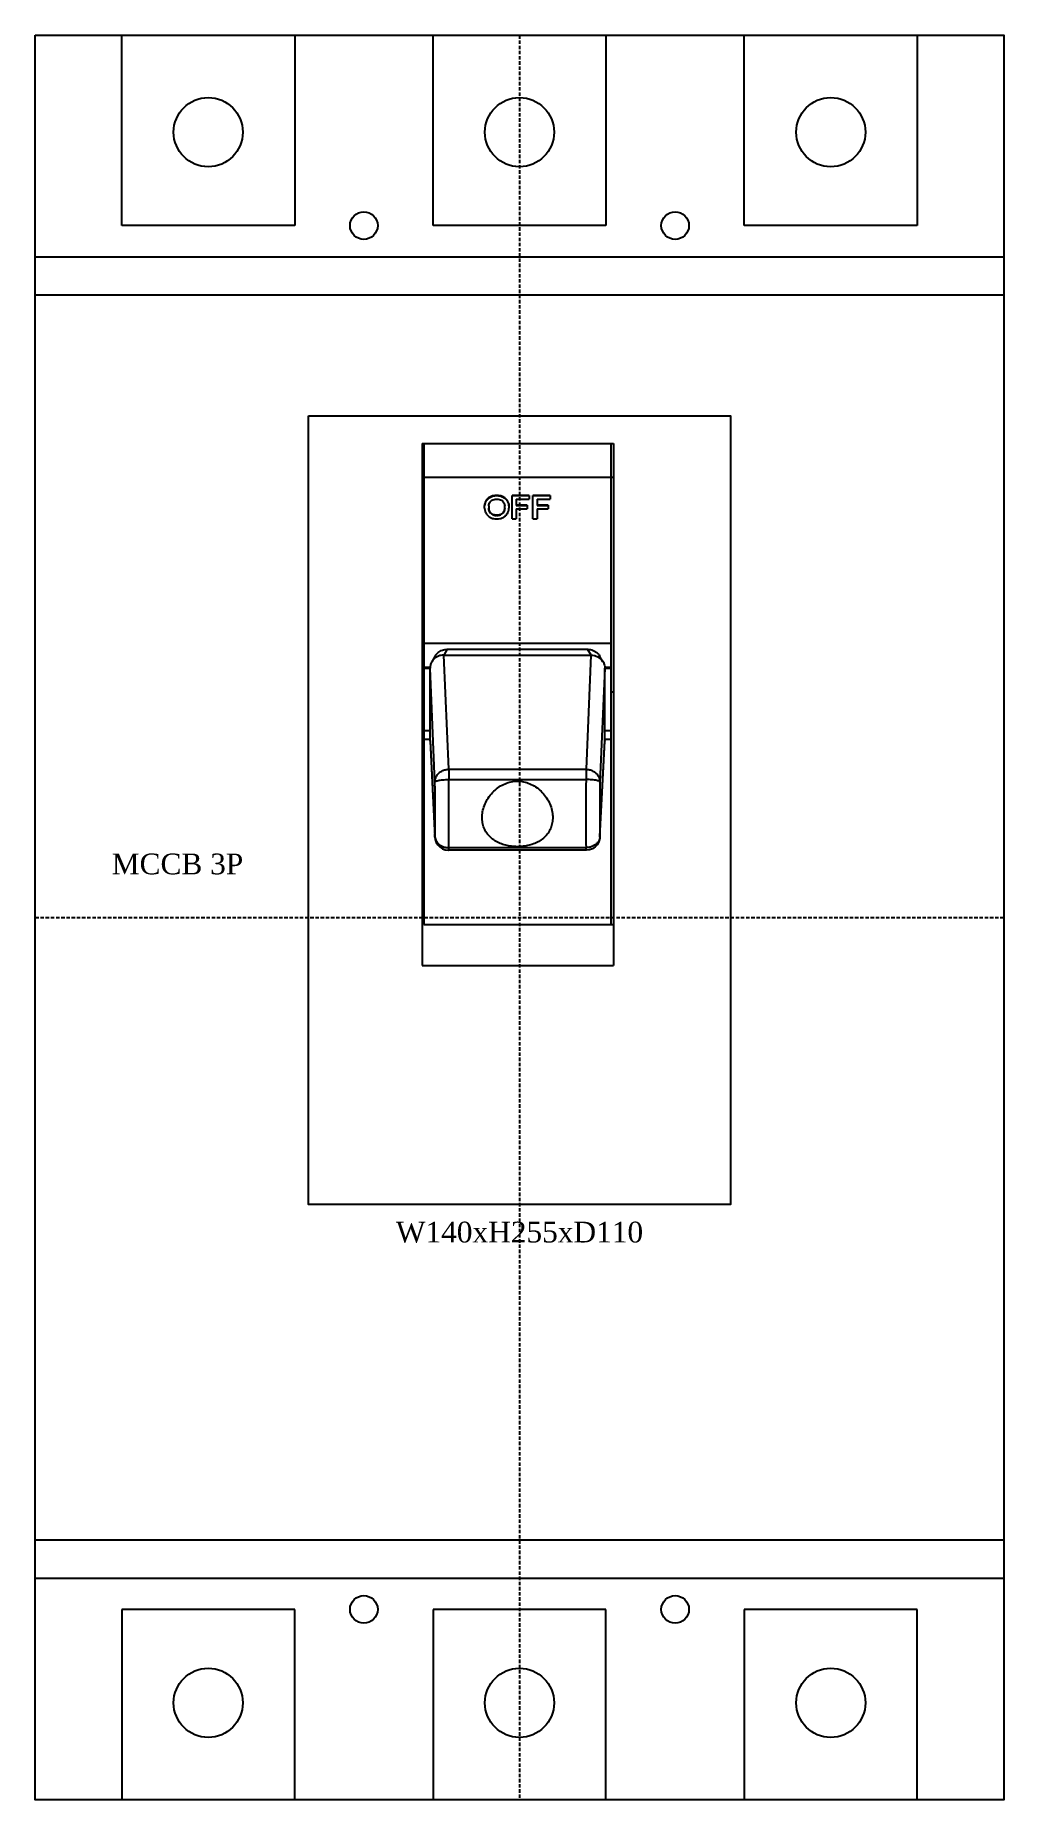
# Model space of a CAD drawing. Extents: x 0 to 140, y 0 to 255.
import ezdxf
from ezdxf.enums import TextEntityAlignment as Align

# ---------------------------------------------------------------- set-up
doc = ezdxf.new("R2010")
doc.units = 0
doc.linetypes.add('DASHED', pattern=[0.75, 0.5, -0.25])
doc.layers.add('--4N-THT. MCB-MCCB-ACB', color=124, linetype='CONTINUOUS')
doc.layers.add('--8N-THT. FIXING HOLE', color=4, linetype='CONTINUOUS')
doc.styles.add('VNI-TNR-DIM', font='times.ttf')

# ---------------------------------------------------------------- blocks, each defined once
blk = doc.blocks.new('06 - N - SC MCCB CVS400~630F~N 3 PHASE')
at = {"layer": '--4N-THT. MCB-MCCB-ACB'}
for p, q in [((-57.5, 100), (-57.5, 127.5)), ((-32.5, 127.5), (-32.5, 100)), ((-12.5, 100), (-12.5, 127.5)), ((12.5, 127.5), (12.5, 100)), ((32.5, 100), (32.5, 127.5)), ((57.5, 127.5), (57.5, 100)), ((-32.5, 100), (-57.5, 100)), ((12.5, 100), (-12.5, 100)), ((57.5, 100), (32.5, 100)), ((-70, 95.5), (70, 95.5)), ((-14.08, 68.49), (-14.08, -6.93)), ((-14.08, 68.49), (13.58, 68.49)), ((-13.83, 68.49), (-13.83, 36.05)), ((13.23, 36.05), (13.23, 68.49)), ((13.58, 68.49), (13.58, -6.93)), ((-14.08, 63.62), (13.58, 63.62)), ((-13.83, 63.62), (-13.83, 55.93)), ((13.23, 55.93), (13.23, 63.62)), ((-5.04, 59.14), (-5.04, 59.5)), ((-4.44, 59.5), (-4.44, 59.14)), ((-3.34, 61.01), (-3.34, 60.97)), ((-3.24, 61.01), (-3.34, 61.01)), ((-3.34, 60.97), (-3.24, 60.97)), ((-3.34, 60.48), (-3.24, 60.48)), ((-3.24, 60.97), (-3.24, 61.01)), ((-2.13, 59.14), (-2.13, 59.5)), ((-1.53, 59.5), (-1.53, 59.14)), ((-1.08, 57.6), (-1.08, 61.01)), ((1.42, 61.01), (-1.08, 61.01)), ((-1.08, 60.97), (1.42, 60.97)), ((-0.48, 60.48), (-0.48, 59.53)), ((-0.48, 60.48), (1.42, 60.48)), ((1.12, 59.59), (-0.48, 59.59)), ((-0.48, 59.53), (1.12, 59.53)), ((-0.48, 59.05), (-0.48, 57.6)), ((-0.48, 59.05), (1.12, 59.05)), ((1.12, 59.59), (1.12, 59.05)), ((1.42, 61.01), (1.42, 60.48)), ((1.92, 57.6), (1.92, 61.01)), ((4.43, 61.01), (1.92, 61.01)), ((1.92, 60.97), (4.43, 60.97)), ((2.53, 60.48), (2.53, 59.54)), ((2.53, 60.48), (4.43, 60.48)), ((4.13, 59.59), (2.53, 59.59)), ((2.53, 59.54), (4.13, 59.54)), ((2.53, 59.05), (2.53, 57.6)), ((2.53, 59.05), (4.13, 59.05)), ((4.13, 59.59), (4.13, 59.05)), ((4.43, 61.01), (4.43, 60.48)), ((-3.34, 58.14), (-3.34, 58.1)), ((-3.24, 58.14), (-3.34, 58.14)), ((-3.24, 58.1), (-3.34, 58.1)), ((-3.34, 57.6), (-3.24, 57.6)), ((-3.24, 58.1), (-3.24, 58.14)), ((-1.08, 57.6), (-0.48, 57.6)), ((1.92, 57.6), (2.53, 57.6)), ((13.23, 39.6), (-13.83, 39.6)), ((-10.45, 38.76), (-10.95, 37.91)), ((-10.45, 38.76), (9.85, 38.76)), ((10.35, 37.91), (9.85, 38.76)), ((-12.93, 36.12), (-13.83, 36.12)), ((-13.83, 36.05), (-13.83, -1)), ((-13.83, 36.05), (-12.93, 36.05)), ((-12.22, 19.58), (-12.93, 36.05)), ((-12.93, 25.56), (-12.93, 36.05)), ((-12.18, 37.81), (-12.68, 36.97)), ((-10.22, 21.43), (-10.92, 37.91)), ((-10.92, 37.91), (10.32, 37.91)), ((10.32, 37.91), (9.62, 21.43)), ((12.07, 36.97), (11.58, 37.81)), ((12.33, 36.05), (11.62, 19.58)), ((13.23, 36.12), (12.33, 36.12)), ((12.33, 25.56), (12.33, 36.05)), ((12.33, 36.05), (13.23, 36.05)), ((13.23, -1), (13.23, 36.05)), ((-13.83, 32.59), (-14.08, 32.59)), ((13.23, 32.59), (13.58, 32.59)), ((-12.93, 26.96), (-13.83, 26.96)), ((-12.93, 25.71), (-13.83, 25.71)), ((-12.93, 25.56), (-12.22, 11.7)), ((-12.93, 25.47), (-12.93, 25.54)), ((11.62, 11.7), (12.33, 25.56)), ((12.33, 25.54), (12.32, 25.47)), ((13.23, 26.96), (12.33, 26.96)), ((13.23, 25.71), (12.33, 25.71)), ((-12.93, 25.47), (-12.22, 11.61)), ((11.62, 11.61), (12.32, 25.47)), ((-10.22, 21.43), (-10.22, 19.94)), ((-10.22, 21.43), (9.62, 21.43)), ((9.62, 21.43), (9.62, 19.94)), ((-10.22, 19.94), (9.62, 19.94)), ((-12.22, 11.62), (-12.22, 11.7)), ((-12.22, 11.61), (-12.22, 11.62)), ((-12.22, 11.62), (-12.17, 11.26)), ((-12.17, 11.26), (-12.04, 10.86)), ((-12.04, 10.86), (-11.82, 10.5)), ((-11.82, 10.5), (-11.52, 10.19)), ((11.21, 10.5), (10.92, 10.19)), ((11.43, 10.86), (11.21, 10.5)), ((11.57, 11.26), (11.43, 10.86)), ((11.62, 11.62), (11.57, 11.26)), ((11.62, 11.7), (11.62, 11.62)), ((-11.52, 10.19), (-11.15, 9.94)), ((-11.15, 9.94), (-10.73, 9.78)), ((-10.73, 9.78), (-10.28, 9.71)), ((-10.28, 9.71), (-10.22, 9.71)), ((9.62, 10.09), (-10.22, 10.09)), ((-10.22, 9.71), (-10.22, 10.09)), ((9.62, 9.71), (-10.22, 9.71)), ((9.62, 9.71), (9.62, 10.09)), ((9.68, 9.71), (9.62, 9.71)), ((10.13, 9.78), (9.68, 9.71)), ((10.55, 9.94), (10.13, 9.78)), ((10.92, 10.19), (10.55, 9.94)), ((-13.83, -1), (13.58, -1)), ((-14.08, -6.93), (13.58, -6.93)), ((-70, -95.5), (70, -95.5)), ((-32.5, -100), (-57.5, -100)), ((-57.5, -100), (-57.5, -127.5)), ((-32.5, -127.5), (-32.5, -100)), ((12.5, -100), (-12.5, -100)), ((-12.5, -100), (-12.5, -127.5)), ((12.5, -127.5), (12.5, -100)), ((57.5, -100), (32.5, -100)), ((32.5, -100), (32.5, -127.5)), ((57.5, -127.5), (57.5, -100))]:
    blk.add_line(p, q, dxfattribs=at)
at = {"layer": '--4N-THT. MCB-MCCB-ACB', "color": 6, "linetype": 'DASHED'}
for p, q in [((0, 127.5), (0, -127.5)), ((-70, 0), (70, 0))]:
    blk.add_line(p, q, dxfattribs=at)
at = {"layer": '--4N-THT. MCB-MCCB-ACB'}
blk.add_lwpolyline([(-70, 127.5), (70, 127.5), (70, -127.5), (-70, -127.5)], close=True, dxfattribs=at)
at = {"layer": '--4N-THT. MCB-MCCB-ACB', "color": 1}
blk.add_lwpolyline([(-70, 90), (70, 90), (70, -90), (-70, -90)], close=True, dxfattribs=at)
at = {"layer": '--4N-THT. MCB-MCCB-ACB', "color": 2}
blk.add_lwpolyline([(-30.5, 72.5), (30.5, 72.5), (30.5, -41.5), (-30.5, -41.5)], close=True, dxfattribs=at)
at = {"layer": '--4N-THT. MCB-MCCB-ACB'}
for centre in [(-45, 113.5), (0, 113.5), (45, 113.5), (-45, -113.5), (0, -113.5), (45, -113.5)]:
    blk.add_circle(centre, 5, dxfattribs=at)
for points, knots in [([(-3.34, 61.01), (-3.49, 61.01), (-3.78, 60.97), (-4.19, 60.82), (-4.55, 60.58), (-4.82, 60.27), (-5, 59.9), (-5.04, 59.63), (-5.04, 59.5)], [0, 0, 0, 0, 0.446716, 0.883375, 1.307121, 1.718134, 2.12046, 2.520937, 2.520937, 2.520937, 2.520937]), ([(-5.04, 59.5), (-5.03, 59.61), (-4.99, 59.86), (-4.83, 60.22), (-4.55, 60.54), (-4.19, 60.78), (-3.78, 60.94), (-3.48, 60.97), (-3.34, 60.97)], [0, 0, 0, 0, 0.350124, 0.755393, 1.1706, 1.597752, 2.035765, 2.480976, 2.480976, 2.480976, 2.480976]), ([(-5.04, 59.09), (-5.03, 58.97), (-4.99, 58.72), (-4.82, 58.36), (-4.55, 58.04), (-4.2, 57.79), (-3.78, 57.63), (-3.49, 57.6), (-3.34, 57.6)], [0, 0, 0, 0, 0.353037, 0.760539, 1.177169, 1.604709, 2.04326, 2.490601, 2.490601, 2.490601, 2.490601]), ([(-4.44, 59.5), (-4.44, 59.6), (-4.4, 59.81), (-4.24, 60.09), (-3.99, 60.31), (-3.68, 60.45), (-3.45, 60.48), (-3.34, 60.48)], [0, 0, 0, 0, 0.31061, 0.624692, 0.948565, 1.284566, 1.630912, 1.630912, 1.630912, 1.630912]), ([(-3.34, 58.14), (-3.45, 58.14), (-3.68, 58.18), (-3.99, 58.32), (-4.24, 58.54), (-4.39, 58.81), (-4.43, 59), (-4.44, 59.09)], [0, 0, 0, 0, 0.346235, 0.683435, 1.009925, 1.327095, 1.590452, 1.590452, 1.590452, 1.590452]), ([(-4.44, 59.09), (-4.44, 58.98), (-4.4, 58.77), (-4.24, 58.49), (-3.99, 58.27), (-3.68, 58.13), (-3.45, 58.1), (-3.34, 58.1)], [0, 0, 0, 0, 0.310853, 0.627021, 0.953378, 1.290576, 1.635706, 1.635706, 1.635706, 1.635706]), ([(-1.53, 59.5), (-1.53, 59.63), (-1.57, 59.9), (-1.75, 60.27), (-2.02, 60.58), (-2.38, 60.82), (-2.79, 60.97), (-3.09, 61.01), (-3.24, 61.01)], [0, 0, 0, 0, 0.400121, 0.802337, 1.213477, 1.63707, 2.073856, 2.520967, 2.520967, 2.520967, 2.520967]), ([(-3.24, 60.97), (-3.09, 60.97), (-2.79, 60.94), (-2.38, 60.78), (-2.02, 60.54), (-1.75, 60.22), (-1.58, 59.86), (-1.54, 59.61), (-1.53, 59.5)], [0, 0, 0, 0, 0.445178, 0.883173, 1.310319, 1.725533, 2.130822, 2.480975, 2.480975, 2.480975, 2.480975]), ([(-3.24, 60.48), (-3.12, 60.48), (-2.89, 60.45), (-2.58, 60.31), (-2.33, 60.09), (-2.17, 59.81), (-2.13, 59.6), (-2.13, 59.5)], [0, 0, 0, 0, 0.346068, 0.682001, 1.005866, 1.319942, 1.630907, 1.630907, 1.630907, 1.630907]), ([(-3.24, 57.6), (-3.09, 57.6), (-2.79, 57.63), (-2.38, 57.79), (-2.02, 58.04), (-1.75, 58.36), (-1.57, 58.73), (-1.53, 59), (-1.53, 59.14)], [0, 0, 0, 0, 0.446919, 0.88534, 1.313069, 1.72953, 2.137161, 2.540788, 2.540788, 2.540788, 2.540788]), ([(-2.13, 59.14), (-2.13, 59.03), (-2.17, 58.82), (-2.33, 58.54), (-2.58, 58.32), (-2.89, 58.18), (-3.12, 58.14), (-3.24, 58.14)], [0, 0, 0, 0, 0.312719, 0.629888, 0.956386, 1.293657, 1.640197, 1.640197, 1.640197, 1.640197]), ([(-3.24, 58.1), (-3.12, 58.1), (-2.89, 58.13), (-2.58, 58.27), (-2.33, 58.49), (-2.17, 58.77), (-2.13, 58.98), (-2.13, 59.09)], [0, 0, 0, 0, 0.345172, 0.68239, 1.008745, 1.324892, 1.635709, 1.635709, 1.635709, 1.635709]), ([(-12.18, 37.81), (-12.12, 37.9), (-11.99, 38.08), (-11.75, 38.32), (-11.46, 38.51), (-11.14, 38.65), (-10.8, 38.74), (-10.56, 38.76), (-10.45, 38.76)], [0, 0, 0, 0, 0.330157, 0.661096, 1.004933, 1.360456, 1.721229, 2.061132, 2.061132, 2.061132, 2.061132]), ([(9.85, 38.76), (9.98, 38.76), (10.26, 38.73), (10.65, 38.61), (11.01, 38.43), (11.32, 38.17), (11.49, 37.95), (11.57, 37.83), (11.58, 37.81)], [0, 0, 0, 0, 0.406728, 0.818542, 1.223363, 1.613758, 2.003175, 2.059842, 2.059842, 2.059842, 2.059842]), ([(-12.68, 36.97), (-12.69, 36.94), (-12.78, 36.79), (-12.89, 36.49), (-12.93, 36.21), (-12.93, 36.07)], [0, 0, 0, 0, 0.1062074, 0.5282006, 0.9489796, 0.9489796, 0.9489796, 0.9489796]), ([(-12.93, 36.07), (-12.93, 36.06), (-12.93, 36.06), (-12.93, 36.05), (-12.93, 36.05)], [0, 0, 0, 0, 0.00949797, 0.01418543, 0.01418543, 0.01418543, 0.01418543]), ([(-10.95, 37.91), (-11.1, 37.91), (-11.39, 37.89), (-11.81, 37.75), (-12.19, 37.53), (-12.48, 37.27), (-12.62, 37.06), (-12.68, 36.97)], [0, 0, 0, 0, 0.441334, 0.879796, 1.309582, 1.738218, 2.053341, 2.053341, 2.053341, 2.053341]), ([(-10.95, 37.91), (-10.95, 37.91), (-10.94, 37.91), (-10.93, 37.91), (-10.93, 37.91), (-10.92, 37.91)], [0, 0, 0, 0, 0.0085087, 0.01700144, 0.02548278, 0.02548278, 0.02548278, 0.02548278]), ([(10.35, 37.91), (10.35, 37.91), (10.34, 37.91), (10.33, 37.91), (10.33, 37.91), (10.32, 37.91)], [0, 0, 0, 0, 0.0085087, 0.01700144, 0.02548278, 0.02548278, 0.02548278, 0.02548278]), ([(10.35, 37.91), (10.5, 37.91), (10.79, 37.89), (11.21, 37.75), (11.59, 37.53), (11.88, 37.27), (12.02, 37.06), (12.07, 36.97)], [0, 0, 0, 0, 0.441334, 0.879797, 1.309582, 1.738218, 2.053357, 2.053357, 2.053357, 2.053357]), ([(12.07, 36.97), (12.09, 36.94), (12.18, 36.79), (12.29, 36.49), (12.33, 36.21), (12.33, 36.07)], [0, 0, 0, 0, 0.1061919, 0.5281852, 0.9489643, 0.9489643, 0.9489643, 0.9489643]), ([(12.33, 36.07), (12.33, 36.06), (12.33, 36.06), (12.33, 36.05), (12.33, 36.05)], [0, 0, 0, 0, 0.00949797, 0.01418543, 0.01418543, 0.01418543, 0.01418543]), ([(-12.93, 25.54), (-12.93, 25.55), (-12.93, 25.55), (-12.93, 25.56), (-12.93, 25.56)], [0, 0, 0, 0, 0.00923896, 0.01389412, 0.01389412, 0.01389412, 0.01389412]), ([(12.33, 25.54), (12.33, 25.55), (12.33, 25.55), (12.33, 25.56), (12.33, 25.56)], [0, 0, 0, 0, 0.00923896, 0.01389412, 0.01389412, 0.01389412, 0.01389412]), ([(-12.22, 19.58), (-12.22, 19.74), (-12.18, 20.07), (-11.97, 20.51), (-11.65, 20.9), (-11.23, 21.19), (-10.74, 21.38), (-10.39, 21.42), (-10.22, 21.43)], [0, 0, 0, 0, 0.47882, 0.964571, 1.46116, 1.969449, 2.487212, 3.009858, 3.009858, 3.009858, 3.009858]), ([(9.62, 21.43), (9.79, 21.42), (10.14, 21.38), (10.63, 21.19), (11.05, 20.9), (11.37, 20.51), (11.57, 20.07), (11.62, 19.74), (11.62, 19.58)], [0, 0, 0, 0, 0.522646, 1.04041, 1.548699, 2.045288, 2.531039, 3.009859, 3.009859, 3.009859, 3.009859]), ([(-12.22, 19.58), (-12.22, 19.61), (-12.15, 19.68), (-11.99, 19.74), (-11.75, 19.81), (-11.44, 19.86), (-11.07, 19.91), (-10.65, 19.93), (-10.37, 19.94), (-10.22, 19.94)], [0, 0, 0, 0, 0.095001, 0.263722, 0.513102, 0.834992, 1.215415, 1.636543, 2.077988, 2.077988, 2.077988, 2.077988]), ([(-12.22, 11.7), (-12.22, 11.91), (-12.21, 12.36), (-12.21, 13.08), (-12.2, 13.88), (-12.2, 14.74), (-12.2, 15.66), (-12.2, 16.62), (-12.21, 17.6), (-12.21, 18.59), (-12.22, 19.25), (-12.22, 19.58)], [0, 0, 0, 0, 0.632654, 1.355699, 2.157933, 3.026941, 3.949387, 4.911106, 5.89736, 6.892973, 7.882449, 7.882449, 7.882449, 7.882449]), ([(-10.22, 10.09), (-10.22, 10.35), (-10.21, 10.92), (-10.2, 11.82), (-10.2, 12.81), (-10.2, 13.9), (-10.2, 15.04), (-10.2, 16.24), (-10.2, 17.47), (-10.21, 18.7), (-10.22, 19.53), (-10.22, 19.94)], [0, 0, 0, 0, 0.790699, 1.694418, 2.697197, 3.783571, 4.936804, 6.139106, 7.371952, 8.616323, 9.852989, 9.852989, 9.852989, 9.852989]), ([(-5.41, 14.44), (-5.41, 14.73), (-5.35, 15.32), (-5.1, 16.21), (-4.67, 17.08), (-4.09, 17.89), (-3.37, 18.6), (-2.55, 19.15), (-1.67, 19.53), (-0.76, 19.71), (0.15, 19.71), (1.06, 19.53), (1.94, 19.15), (2.76, 18.6), (3.48, 17.9), (4.07, 17.09), (4.5, 16.21), (4.75, 15.32), (4.81, 14.73), (4.81, 14.44)], [0, 0, 0, 0, 0.852075, 1.782464, 2.754293, 3.756692, 4.766918, 5.761358, 6.707886, 7.622183, 8.517394, 9.43161, 10.377971, 11.372279, 12.382834, 13.38503, 14.357155, 15.288635, 16.142712, 16.142712, 16.142712, 16.142712]), ([(9.62, 19.94), (9.61, 19.53), (9.61, 18.7), (9.6, 17.47), (9.6, 16.24), (9.6, 15.04), (9.6, 13.9), (9.6, 12.81), (9.6, 11.82), (9.61, 10.92), (9.61, 10.35), (9.62, 10.09)], [0, 0, 0, 0, 1.236665, 2.481037, 3.713883, 4.916185, 6.069417, 7.155792, 8.158571, 9.062289, 9.852989, 9.852989, 9.852989, 9.852989]), ([(11.62, 19.58), (11.62, 19.61), (11.55, 19.68), (11.39, 19.74), (11.15, 19.81), (10.84, 19.86), (10.47, 19.91), (10.05, 19.93), (9.77, 19.94), (9.62, 19.94)], [0, 0, 0, 0, 0.094976, 0.263631, 0.512888, 0.834639, 1.21488, 1.635977, 2.077994, 2.077994, 2.077994, 2.077994]), ([(11.62, 19.58), (11.62, 19.25), (11.61, 18.59), (11.61, 17.6), (11.6, 16.62), (11.6, 15.66), (11.6, 14.74), (11.6, 13.88), (11.61, 13.08), (11.61, 12.36), (11.62, 11.91), (11.62, 11.7)], [0, 0, 0, 0, 0.989476, 1.985089, 2.971343, 3.933062, 4.855508, 5.724516, 6.52675, 7.249795, 7.882449, 7.882449, 7.882449, 7.882449]), ([(4.81, 14.44), (4.81, 14.18), (4.76, 13.66), (4.54, 12.9), (4.16, 12.19), (3.62, 11.58), (2.96, 11.07), (2.21, 10.68), (1.39, 10.42), (0.55, 10.27), (-0.3, 10.22), (-1.15, 10.27), (-1.99, 10.42), (-2.81, 10.68), (-3.56, 11.07), (-4.22, 11.57), (-4.76, 12.19), (-5.14, 12.9), (-5.36, 13.66), (-5.41, 14.18), (-5.41, 14.44)], [0, 0, 0, 0, 0.775855, 1.569047, 2.36181, 3.167686, 3.993877, 4.846435, 5.700905, 6.554978, 7.403196, 8.251378, 9.105453, 9.959864, 10.812551, 11.639126, 12.444704, 13.23779, 14.031849, 14.809577, 14.809577, 14.809577, 14.809577]), ([(-12.22, 11.62), (-12.21, 11.52), (-12.17, 11.31), (-12.03, 10.99), (-11.78, 10.68), (-11.46, 10.43), (-11.08, 10.24), (-10.66, 10.12), (-10.37, 10.09), (-10.22, 10.09)], [0, 0, 0, 0, 0.27844, 0.650204, 1.037943, 1.444235, 1.867952, 2.304898, 2.748761, 2.748761, 2.748761, 2.748761]), ([(11.62, 11.62), (11.61, 11.52), (11.57, 11.31), (11.42, 10.99), (11.18, 10.68), (10.86, 10.43), (10.48, 10.24), (10.06, 10.12), (9.77, 10.09), (9.62, 10.09)], [0, 0, 0, 0, 0.278427, 0.650192, 1.037932, 1.444223, 1.867941, 2.304887, 2.748751, 2.748751, 2.748751, 2.748751])]:
    blk.add_open_spline(points, degree=3, knots=knots, dxfattribs=at)
for points in [[(-5.04, 59.14), (-5.04, 59.12), (-5.04, 59.1), (-5.04, 59.09)], [(-4.44, 59.09), (-4.44, 59.1), (-4.44, 59.12), (-4.44, 59.14)], [(-12.22, 11.7), (-12.22, 11.67), (-12.22, 11.64), (-12.22, 11.62)], [(11.62, 11.7), (11.62, 11.67), (11.62, 11.64), (11.62, 11.62)]]:
    blk.add_open_spline(points, degree=3, dxfattribs=at)
at = {"layer": '--8N-THT. FIXING HOLE'}
for centre in [(-22.5, 100), (22.5, 100), (-22.5, -100), (22.5, -100)]:
    blk.add_circle(centre, 2, dxfattribs=at)
at = {"layer": '--4N-THT. MCB-MCCB-ACB', "color": 3, "style": 'VNI-TNR-DIM'}
blk.add_text('MCCB 3P', height=3, dxfattribs=at).set_placement((-58.95, 6.24))
at = {"layer": '--4N-THT. MCB-MCCB-ACB', "color": 3, "insert": (0, -45.5), "char_height": 3, "attachment_point": 5, "style": 'VNI-TNR-DIM'}
blk.add_mtext_dynamic_manual_height_columns('W140xH255xD110', width=16.0524, gutter_width=15, heights=[0], dxfattribs=at)
at = {"layer": '--4N-THT. MCB-MCCB-ACB', "color": 3, "style": 'VNI-TNR-DIM'}
for tag, p in [('320~600A', (-49.92, 2.63)), ('CVS400~630F~630N', (-49.92, -2.27)), ('36~50KA', (-49.74, -7.14))]:
    blk.add_attdef(tag, text='', height=3, dxfattribs=at).set_placement(p, align=Align.MIDDLE_CENTER)

msp = doc.modelspace()

# ---------------------------------------------------------------- block references
msp.add_blockref('06 - N - SC MCCB CVS400~630F~N 3 PHASE', (70, 127.5))

doc.saveas('drawing.dxf')
